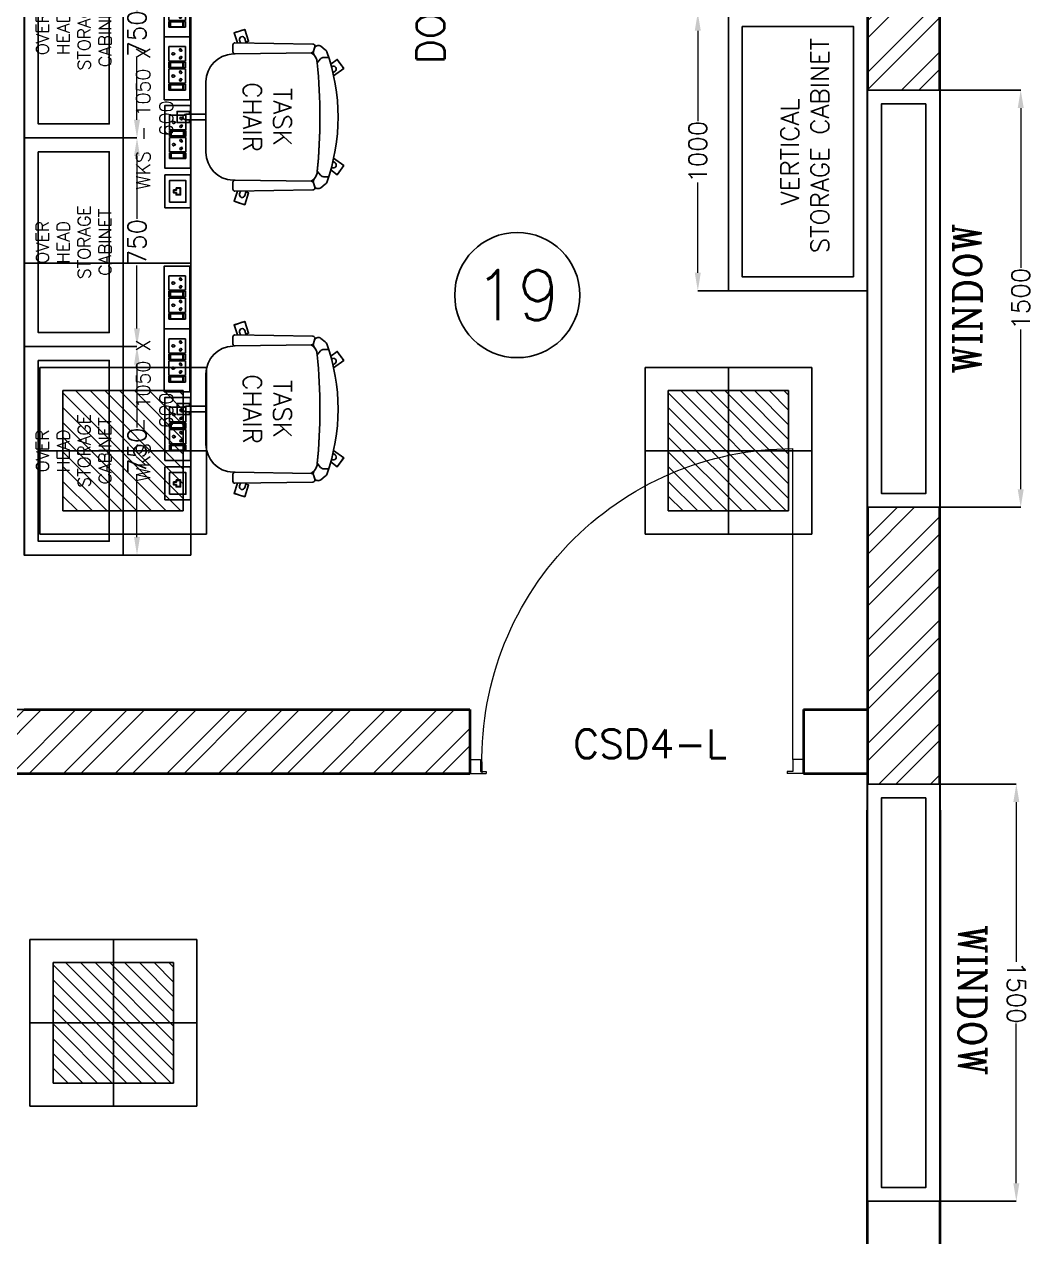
# Model space of a CAD drawing. Extents: x -52083 to 49512, y -145230 to 20224.
# Drawn here: x -27350 to -23734, y -106674 to -102315 of the extents above; entities that cross this region are included whole.
import ezdxf
from ezdxf.enums import TextEntityAlignment as Align

# ---------------------------------------------------------------- set-up
doc = ezdxf.new("R2010")
doc.units = 0
doc.header["$LTSCALE"] = 0.5
doc.header["$MEASUREMENT"] = 0
doc.header["$PDMODE"] = 32
for name, color, linetype, lineweight in [('1200x2100 Door', 5, 'Continuous', 5), ('DIM', 3, 'Continuous', 5), ('ELE-36W LED LIGHT', 210, 'Continuous', 25), ('Hatch-1', 8, 'Continuous', 5), ('Sa-Block Text', 7, 'Continuous', 18), ('wall-1', 7, 'Continuous', 35)]:
    doc.layers.add(name, color=color, linetype=linetype, lineweight=lineweight)
for name, color, linetype in [('ELE 36W LED LIGHT', 6, 'Continuous'), ('Godrej chairs', 22, 'Continuous'), ('Godrej Furniture', 21, 'Continuous'), ('PDF_Text', 5, 'Continuous'), ('SA-6MRP', 1, 'Continuous'), ('SA-6MUP', 223, 'Continuous'), ('SA-FUR', 3, 'Continuous'), ('SA-Lan', 3, 'Continuous')]:
    doc.layers.add(name, color=color, linetype=linetype)
doc.styles.add('RomanS', font='romans.shx')
doc.styles.get("Standard").update_dxf_attribs({"font": 'romans.shx'})
doc.dimstyles.new('Sa-dim', dxfattribs={"dimtxt": 65, "dimasz": 65, "dimexe": 0, "dimexo": 0, "dimtad": 0, "dimdec": 0, "dimdsep": 46, "dimtxsty": 'Standard', "dimcen": 0, "dimclrd": 256, "dimclre": 7, "dimclrt": 1, "dimadec": 0, "dimazin": 0, "dimtfac": 1, "dimtdec": 0, "dimtmove": 0, "dimatfit": 3, "dimfxl": 1, "dimlwd": -1, "dimarcsym": 0})
pattern_1 = [(45, (22946.7, -16431.28), (-92.80777, 92.80777), []), (45, (23008.57, -16431.28), (-92.80777, 92.80777), [])]

# ---------------------------------------------------------------- blocks, each defined once
blk = doc.blocks.new('*U109')
at = {"color": 5}
blk.add_wipeout([(50, 400), (50, 240), (1450, 240), (1450, 400)], dxfattribs=at)
blk.add_wipeout([(0, 450), (0, 190), (1500, 190), (1500, 450)], dxfattribs=at)
for points in [[(0, 450), (0, 190), (1500, 190), (1500, 450)], [(50, 400), (50, 240), (1450, 240), (1450, 400)]]:
    blk.add_lwpolyline(points, close=True, dxfattribs=at)
blk = doc.blocks.new('*D958')
at = {"layer": 'Defpoints', "color": 0}
for p in [(-24317.5, -105046.9), (-23782.1, -105046.9), (-24317.5, -106546.9)]:
    blk.add_point(p, dxfattribs=at)
at = {"layer": 'DIM', "color": 7, "lineweight": -2}
for p, q in [((-24317.5, -105046.9), (-23782.1, -105046.9)), ((-24317.5, -106546.9), (-23782.1, -106546.9))]:
    blk.add_line(p, q, dxfattribs=at)
at = {"layer": 'DIM'}
for p, q in [((-23782.1, -105111.9), (-23782.1, -105686.4)), ((-23782.1, -106481.9), (-23782.1, -105907.4))]:
    blk.add_line(p, q, dxfattribs=at)
for points in [[(-23793, -105111.9), (-23771.3, -105111.9), (-23782.1, -105046.9)], [(-23793, -106481.9), (-23771.3, -106481.9), (-23782.1, -106546.9)]]:
    blk.add_solid(points, dxfattribs=at)
at = {"layer": 'DIM', "color": 1, "insert": (-23782.1, -105796.9), "char_height": 65, "attachment_point": 5, "rotation": 270}
blk.add_mtext('1500', dxfattribs=at)
blk = doc.blocks.new('SD 1200x2100')
at = {"layer": '1200x2100 Door'}
for p, q in [((289771.1, 46661.9), (289771.1, 46711.8)), ((289771.1, 46711.8), (289829.5, 46711.8)), ((289771.1, 46661.9), (289771.1, 46711.8)), ((289809.4, 46661.9), (289809.4, 46705.1)), ((289809.4, 46705.1), (289829.5, 46705.1)), ((289829.5, 46705.1), (289829.5, 46711.8)), ((290971.1, 46711.8), (290912.7, 46711.8)), ((290912.7, 46705.1), (290912.7, 46711.8)), ((290932.8, 46705.1), (290912.7, 46705.1)), ((290932.8, 46661.9), (290932.8, 46705.1)), ((290971.1, 46661.9), (290971.1, 46711.8)), ((289771.1, 46661.9), (289809.4, 46661.9)), ((290971.1, 46661.9), (290932.8, 46661.9)), ((290932.8, 46661.9), (290932.8, 45543.9))]:
    blk.add_line(p, q, dxfattribs=at)
blk.add_arc((290932.8, 46661.9), 1118, 177.4426, 270, dxfattribs=at)
blk = doc.blocks.new('*D962')
at = {"layer": 'Defpoints', "color": 0}
for p in [(-24057.5, -102551.9), (-23766.3, -102551.9), (-24057.5, -104051.9)]:
    blk.add_point(p, dxfattribs=at)
at = {"layer": 'DIM', "color": 7, "lineweight": -2}
for p, q in [((-24057.5, -102551.9), (-23766.3, -102551.9)), ((-24057.5, -104051.9), (-23766.3, -104051.9))]:
    blk.add_line(p, q, dxfattribs=at)
at = {"layer": 'DIM'}
for p, q in [((-23766.3, -102616.9), (-23766.3, -103191.4)), ((-23766.3, -103986.9), (-23766.3, -103412.4))]:
    blk.add_line(p, q, dxfattribs=at)
for points in [[(-23777.1, -102616.9), (-23755.5, -102616.9), (-23766.3, -102551.9)], [(-23777.1, -103986.9), (-23755.5, -103986.9), (-23766.3, -104051.9)]]:
    blk.add_solid(points, dxfattribs=at)
at = {"layer": 'DIM', "color": 1, "insert": (-23766.3, -103301.9), "char_height": 65, "attachment_point": 5, "rotation": 90}
blk.add_mtext('1500', dxfattribs=at)
blk = doc.blocks.new('Taskchair')
at = {"layer": 'Godrej chairs', "color": 7, "ltscale": 10}
for p, q in [((-214.6, 220.3), (-214.6, 220.3)), ((-282.4, -81.2), (-266.1, -76)), ((282.4, -81.2), (266.1, -76)), ((-276.2, -100.3), (-266.5, -97.1)), ((276.2, -100.3), (266.5, -97.1)), ((-10, -293.7), (-10, -221.3)), ((10, -293.7), (10, -221.3))]:
    blk.add_line(p, q, dxfattribs=at)
for points in [[(-190.2, 227.7), (-207.2, 251.2), (-174.8, 274.7), (-148.4, 238.3)], [(148.4, 238.3), (174.8, 274.7), (207.2, 251.2), (190.2, 227.7)], [(164.5, 243.5), (164.5, 243.5)], [(180.7, 231.7), (180.7, 231.7)], [(214.6, 220.3), (214.6, 220.3)], [(214.6, 220.3), (214.6, 220.3)], [(214.6, 220.3), (214.6, 220.3)], [(-241.7, 208.3), (-241.7, 208.3)], [(-234.9, 213.3), (-234.9, 213.3)], [(-195, 179.1), (-195, 179.1)], [(195, 179.1), (195, 179.1)], [(241.7, 208.3), (241.7, 208.3)], [(-218.9, 171.1), (-218.9, 171.1)], [(-218.9, 171.1), (-218.9, 171.1)], [(218.9, 171.1), (218.9, 171.1)], [(218.9, 171.1), (218.9, 171.1)], [(218.9, 171.1), (218.9, 171.1)], [(-266.6, -107.7), (-302.9, -119.5), (-315.3, -81.4), (-272.5, -67.5), (-269.4, -77)], [(269.4, -77), (272.5, -67.5), (315.3, -81.4), (302.9, -119.5), (266.6, -107.7)], [(10, -280), (20, -280), (20, -325), (-20, -325), (-20, -280), (-10, -280)]]:
    blk.add_lwpolyline(points, dxfattribs=at)
for points in [[(-174.5, 274.2, 0.030798), (-206.8, 250.7)], [(206.8, 250.7, 0.030798), (174.5, 274.2)], [(221.5, 169, 0.261227), (235.8, 165.9, 0.000719), (251.5, 171, 0.414214), (254.3, 192), (241.7, 208.3, 0.143437), (234.9, 213.3, 0.174712), (-234.9, 213.3, 0.143437), (-241.7, 208.3), (-254.3, 192, 0.414214), (-251.5, 171, 0.000719), (-235.8, 165.9, 0.261227), (-221.5, 169, -0.182992), (-195, 179.1), (-209.5, 191.6, -0.217315), (-214.6, 202.9), (-214.6, 220.3)], [(-179.9, 230.6), (-180.7, 231.7, -1), (-164.5, 243.5), (-159, 235.9)], [(179.9, 230.6), (180.7, 231.7, 1), (164.5, 243.5), (159, 235.9)], [(214.6, 220.3), (214.6, 220.3), (214.6, 202.9, -0.217315), (209.5, 191.6), (195, 179.1, -0.161268), (218.9, 171.1), (218.9, 171.1)], [(-231.1, 156.3, -0.28884), (-195, 179.1, -0.051282), (195, 179.1, -0.28884), (231.1, 156.3)], [(196.9, 179, 0.051149), (-195, 179.1)], [(227, -116.4), (226.8, -124.1, -0.405093), (126.8, -220.9), (-126.8, -220.9, -0.405093), (-226.8, -124.1), (-227, -116.4)]]:
    blk.add_lwpolyline(points, format="xyb", dxfattribs=at)
for points in [[(-259.3, -124.1), (-234.5, -124.1, 0.423389), (-227, -116.3), (-231.1, 159.2, 0.318217), (-236.4, 166.1), (-252.5, 171.2, 0.507849), (-262.2, 164), (-266.8, -116.6, 0.413746)], [(259.3, -124.1), (234.5, -124.1, -0.423389), (227, -116.3), (231.1, 159.2, -0.318217), (236.4, 166.1), (252.5, 171.2, -0.507849), (262.2, 164), (266.8, -116.6, -0.413746)]]:
    blk.add_lwpolyline(points, format="xyb", close=True, dxfattribs=at)
for centre, radius, start, end in [((0, 0), 325, 194.4719, 201.5281), ((-279.3, -90.7), 10, 108, 288), ((279.3, -90.7), 10, 252, 72), ((0, 0), 325, 338.4719, 345.5281), ((0, -293.7), 10, 180, 0), ((0, 0), 325, 266.4719, 273.5281)]:
    blk.add_arc(centre, radius, start, end, dxfattribs=at)
at = {"layer": 'PDF_Text', "insert": (0, 0), "char_height": 65, "width": 310.353, "attachment_point": 5}
blk.add_mtext('{\\C1;TASK CHAIR}', dxfattribs=at)
blk = doc.blocks.new('A$C3AAB5AD5')
at = {"layer": 'Godrej Furniture', "color": 1, "ltscale": 10}
blk.add_lwpolyline([(0, 535.2), (1050, 535.2), (1050, 1135.2), (0, 1135.2)], close=True, dxfattribs=at)
at = {"layer": 'Godrej Furniture', "color": 7, "rotation": 180}
blk.add_blockref('Taskchair', (525, 260.2), dxfattribs=at)
at = {"color": 7, "lineweight": 0, "ltscale": 500, "insert": (520.1, 665.3), "char_height": 50, "attachment_point": 5}
blk.add_mtext_dynamic_manual_height_columns('WKS - 1050 X 600', width=575.671, gutter_width=1, heights=[0], dxfattribs=at)
blk = doc.blocks.new('*U123')
at = {"color": 30}
for points in [[(-750, -355), (0, -355), (0, 0), (-750, 0)], [(-700, -305), (-50, -305), (-50, -50), (-700, -50)]]:
    blk.add_lwpolyline(points, close=True, dxfattribs=at)
blk = doc.blocks.new('*D1033')
at = {"layer": 'Defpoints', "color": 0}
for p in [(-26994.5, -101973.7), (-26944.5, -101973.7), (-26994.5, -102723.7)]:
    blk.add_point(p, dxfattribs=at)
at = {"layer": 'DIM', "color": 7, "lineweight": -2}
for p, q in [((-26994.5, -101973.7), (-26944.5, -101973.7)), ((-26994.5, -102723.7), (-26944.5, -102723.7))]:
    blk.add_line(p, q, dxfattribs=at)
at = {"layer": 'DIM'}
for p, q in [((-26944.5, -102038.7), (-26944.5, -102264.5)), ((-26944.5, -102658.7), (-26944.5, -102432.9))]:
    blk.add_line(p, q, dxfattribs=at)
for points in [[(-26955.3, -102038.7), (-26933.7, -102038.7), (-26944.5, -101973.7)], [(-26955.3, -102658.7), (-26933.7, -102658.7), (-26944.5, -102723.7)]]:
    blk.add_solid(points, dxfattribs=at)
at = {"layer": 'DIM', "color": 1, "insert": (-26944.5, -102348.7), "char_height": 65, "attachment_point": 5, "rotation": 90}
blk.add_mtext('750', dxfattribs=at)
blk = doc.blocks.new('*D1034')
at = {"layer": 'Defpoints', "color": 0}
for p in [(-26994.5, -102723.7), (-26944.5, -102723.7), (-26994.5, -103473.7)]:
    blk.add_point(p, dxfattribs=at)
at = {"layer": 'DIM', "color": 7, "lineweight": -2}
for p, q in [((-26994.5, -102723.7), (-26944.5, -102723.7)), ((-26994.5, -103473.7), (-26944.5, -103473.7))]:
    blk.add_line(p, q, dxfattribs=at)
at = {"layer": 'DIM'}
for p, q in [((-26944.5, -102788.7), (-26944.5, -103014.5)), ((-26944.5, -103408.7), (-26944.5, -103182.9))]:
    blk.add_line(p, q, dxfattribs=at)
for points in [[(-26955.3, -102788.7), (-26933.7, -102788.7), (-26944.5, -102723.7)], [(-26955.3, -103408.7), (-26933.7, -103408.7), (-26944.5, -103473.7)]]:
    blk.add_solid(points, dxfattribs=at)
at = {"layer": 'DIM', "color": 1, "insert": (-26944.5, -103098.7), "char_height": 65, "attachment_point": 5, "rotation": 90}
blk.add_mtext('750', dxfattribs=at)
blk = doc.blocks.new('*D1035')
at = {"layer": 'Defpoints', "color": 0}
for p in [(-26994.5, -103473.7), (-26944.5, -103473.7), (-26994.5, -104223.7)]:
    blk.add_point(p, dxfattribs=at)
at = {"layer": 'DIM', "color": 7, "lineweight": -2}
for p, q in [((-26994.5, -103473.7), (-26944.5, -103473.7)), ((-26994.5, -104223.7), (-26944.5, -104223.7))]:
    blk.add_line(p, q, dxfattribs=at)
at = {"layer": 'DIM'}
for p, q in [((-26944.5, -103538.7), (-26944.5, -103764.5)), ((-26944.5, -104158.7), (-26944.5, -103932.9))]:
    blk.add_line(p, q, dxfattribs=at)
for points in [[(-26955.3, -103538.7), (-26933.7, -103538.7), (-26944.5, -103473.7)], [(-26955.3, -104158.7), (-26933.7, -104158.7), (-26944.5, -104223.7)]]:
    blk.add_solid(points, dxfattribs=at)
at = {"layer": 'DIM', "color": 1, "insert": (-26944.5, -103848.7), "char_height": 65, "attachment_point": 5, "rotation": 90}
blk.add_mtext('750', dxfattribs=at)
blk = doc.blocks.new('A$C054a1436')
at = {"color": 1}
blk.add_circle((225, 225), 225, dxfattribs=at)
blk.add_attdef('T1', text='', height=180).set_placement((225, 225), align=Align.MIDDLE_CENTER)
blk = doc.blocks.new('*U128')
at = {"color": 30}
for points in [[(-1000, -500), (0, -500), (0, 0), (-1000, 0)], [(-950, -450), (-50, -450), (-50, -50), (-950, -50)]]:
    blk.add_lwpolyline(points, close=True, dxfattribs=at)
blk = doc.blocks.new('*D1224')
at = {"layer": 'Defpoints', "color": 0}
for p in [(-24817.5, -102273.7), (-24927.7, -103273.7), (-24817.5, -103273.7)]:
    blk.add_point(p, dxfattribs=at)
at = {"layer": 'DIM', "color": 7, "lineweight": -2}
for p, q in [((-24817.5, -102273.7), (-24927.7, -102273.7)), ((-24817.5, -103273.7), (-24927.7, -103273.7))]:
    blk.add_line(p, q, dxfattribs=at)
at = {"layer": 'DIM'}
for p, q in [((-24927.7, -102338.7), (-24927.7, -102663.2)), ((-24927.7, -103208.7), (-24927.7, -102884.2))]:
    blk.add_line(p, q, dxfattribs=at)
for points in [[(-24938.5, -102338.7), (-24916.9, -102338.7), (-24927.7, -102273.7)], [(-24938.5, -103208.7), (-24916.9, -103208.7), (-24927.7, -103273.7)]]:
    blk.add_solid(points, dxfattribs=at)
at = {"layer": 'DIM', "color": 1, "insert": (-24927.7, -102773.7), "char_height": 65, "attachment_point": 5, "rotation": 90}
blk.add_mtext('1000', dxfattribs=at)
blk = doc.blocks.new('*U133')
at = {"ltscale": 300}
for p, q in [((-78.1, 29.8), (-78.1, -29.8)), ((-78.1, 29.8), (-78.1, -29.8)), ((-57.3, 29.8), (-78.1, 29.8)), ((-78.1, 29.8), (-57.3, 29.8)), ((-76.3, 23.3), (-76.3, -23.3)), ((-59.1, 23.3), (-76.3, 23.3)), ((-59.1, -23.3), (-59.1, 23.3)), ((-57.3, -29.8), (-57.3, 29.8)), ((-53.9, 29.8), (-1.7, 29.8)), ((-53.9, -29.8), (-53.9, 29.8)), ((-1.7, 29.8), (-1.7, -29.8)), ((1.7, 29.8), (1.7, -29.8)), ((1.7, 29.8), (1.7, -29.8)), ((22.5, 29.8), (1.7, 29.8)), ((1.7, 29.8), (22.5, 29.8)), ((3.5, 23.3), (3.5, -23.3)), ((20.7, 23.3), (3.5, 23.3)), ((20.7, -23.3), (20.7, 23.3)), ((22.5, -29.8), (22.5, 29.8)), ((25.9, -29.8), (25.9, 29.8)), ((25.9, 29.8), (78.1, 29.8)), ((78.1, 29.8), (78.1, -29.8)), ((-78.1, -29.8), (-57.3, -29.8)), ((-76.3, -21.2), (-59.1, -21.2)), ((-76.3, -23.3), (-59.1, -23.3)), ((-1.7, -29.8), (-53.9, -29.8)), ((1.7, -29.8), (22.5, -29.8)), ((3.5, -21.2), (20.7, -21.2)), ((3.5, -23.3), (20.7, -23.3)), ((78.1, -29.8), (25.9, -29.8))]:
    blk.add_line(p, q, dxfattribs=at)
blk.add_lwpolyline([(-113, -46), (113, -46), (113, 46), (-113, 46)], close=True, dxfattribs=at)
for centre, radius, start, end in [((-27.8, 14.7), 4.06, 307.1584, 232.8416), ((-27.8, 10.6), 2.59, 161.4031, 18.5969), ((52, 14.7), 4.06, 307.1584, 232.8416), ((52, 10.6), 2.59, 161.4031, 18.5969), ((-42.7, -11.6), 3.5, 5.2689, 272.51), ((-39.9, -14), 2.82, 202.6838, 75.0951), ((-15.7, -14), 2.82, 104.9049, 337.3162), ((-12.9, -11.6), 3.5, 267.49, 174.7311), ((37.1, -11.6), 3.5, 5.2689, 272.51), ((39.9, -14), 2.82, 202.6838, 75.0951), ((64.1, -14), 2.82, 104.9049, 337.3162), ((66.9, -11.6), 3.5, 267.49, 174.7311)]:
    blk.add_arc(centre, radius, start, end, dxfattribs=at)
at = {"layer": 'Sa-Block Text', "flags": 1}
for tag, p in [('PROJECTNAME', (102.4, 776)), ('FLOOR', (102.4, 686.5)), ('LABNAME', (102.4, 577)), ('ITEMNO:', (102.4, 479.7))]:
    blk.add_attdef(tag, text='', height=65, dxfattribs=at).set_placement(p, align=Align.MIDDLE_CENTER)
at = {"layer": 'Sa-Block Text'}
blk.add_attdef('CATALOGUE', text='', height=65, dxfattribs=at).set_placement((102.4, 360.5), align=Align.MIDDLE_CENTER)
blk = doc.blocks.new('*U130')
for p, q in [((-78.1, 29.8), (-78.1, -29.8)), ((-78.1, 29.8), (-78.1, -29.8)), ((-57.3, 29.8), (-78.1, 29.8)), ((-78.1, 29.8), (-57.3, 29.8)), ((-76.3, 23.3), (-76.3, -23.3)), ((-59.1, 23.3), (-76.3, 23.3)), ((-59.1, -23.3), (-59.1, 23.3)), ((-57.3, -29.8), (-57.3, 29.8)), ((-53.9, 29.8), (-1.7, 29.8)), ((-53.9, -29.8), (-53.9, 29.8)), ((-1.7, 29.8), (-1.7, -29.8)), ((1.7, 29.8), (1.7, -29.8)), ((1.7, 29.8), (1.7, -29.8)), ((22.5, 29.8), (1.7, 29.8)), ((1.7, 29.8), (22.5, 29.8)), ((3.5, 23.3), (3.5, -23.3)), ((20.7, 23.3), (3.5, 23.3)), ((20.7, -23.3), (20.7, 23.3)), ((22.5, -29.8), (22.5, 29.8)), ((25.9, -29.8), (25.9, 29.8)), ((25.9, 29.8), (78.1, 29.8)), ((78.1, 29.8), (78.1, -29.8)), ((-78.1, -29.8), (-57.3, -29.8)), ((-76.3, -21.2), (-59.1, -21.2)), ((-76.3, -23.3), (-59.1, -23.3)), ((-1.7, -29.8), (-53.9, -29.8)), ((1.7, -29.8), (22.5, -29.8)), ((3.5, -21.2), (20.7, -21.2)), ((3.5, -23.3), (20.7, -23.3)), ((78.1, -29.8), (25.9, -29.8))]:
    blk.add_line(p, q)
blk.add_lwpolyline([(-113, -46), (113, -46), (113, 46), (-113, 46)], close=True)
for centre, radius, start, end in [((-27.8, 14.7), 4.06, 307.1584, 232.8416), ((-27.8, 10.6), 2.59, 161.4031, 18.5969), ((52, 14.7), 4.06, 307.1584, 232.8416), ((52, 10.6), 2.59, 161.4031, 18.5969), ((-42.7, -11.6), 3.5, 5.2689, 272.51), ((-39.9, -14), 2.82, 202.6838, 75.0951), ((-15.7, -14), 2.82, 104.9049, 337.3162), ((-12.9, -11.6), 3.5, 267.49, 174.7311), ((37.1, -11.6), 3.5, 5.2689, 272.51), ((39.9, -14), 2.82, 202.6838, 75.0951), ((64.1, -14), 2.82, 104.9049, 337.3162), ((66.9, -11.6), 3.5, 267.49, 174.7311)]:
    blk.add_arc(centre, radius, start, end)
at = {"layer": 'Sa-Block Text', "flags": 1}
for tag, p in [('PROJECTNAME', (14.8, 619.1)), ('FLOOR', (14.8, 529.6)), ('LABNAME', (14.8, 420.1)), ('ITEMNO:', (14.8, 322.8))]:
    blk.add_attdef(tag, text='', height=65, dxfattribs=at).set_placement(p, align=Align.MIDDLE_CENTER)
at = {"layer": 'Sa-Block Text'}
blk.add_attdef('CATALOGUE', text='', height=65, dxfattribs=at).set_placement((14.8, 173.9), align=Align.MIDDLE_CENTER)
blk = doc.blocks.new('*U132')
for points in [[(-59.4, 46), (59.4, 46), (59.4, -46), (-59.4, -46)], [(-39.1, 29.8), (39.1, 29.8), (39.1, -29.8), (-39.1, -29.8)], [(12.4, 5.6), (5.4, 5.6), (5.4, 14.6), (-5.4, 14.6), (-5.4, 5.6), (-12.4, 5.6), (-12.4, -10.5), (12.4, -10.5)], [(11.1, 4.3), (4.1, 4.3), (4.1, 13.4), (-4.1, 13.4), (-4.1, 4.3), (-11.1, 4.3), (-11.1, -9.2), (11.1, -9.2)]]:
    blk.add_lwpolyline(points, close=True)
at = {"layer": 'Sa-Block Text', "flags": 1}
for tag, p in [('PROJECTNAME', (15.2, 670.6)), ('FLOOR', (15.2, 581.1)), ('LABNAME', (15.2, 471.6)), ('ITEMNO:', (15.2, 374.3))]:
    blk.add_attdef(tag, text='', height=65, dxfattribs=at).set_placement(p, align=Align.MIDDLE_CENTER)
at = {"layer": 'Sa-Block Text'}
blk.add_attdef('CATALOGUE', text='', height=65, dxfattribs=at).set_placement((15.2, 223), align=Align.MIDDLE_CENTER)
blk = doc.blocks.new('light300x600')
at = {"layer": 'ELE-36W LED LIGHT', "lineweight": 25}
for p, q in [((918214.7, -78407.4), (918214.7, -79007.4)), ((918814.7, -78407.4), (918214.7, -78407.4)), ((918514.7, -78407.4), (918514.7, -79007.4)), ((918814.7, -79007.4), (918814.7, -78407.4)), ((918298.3, -78491.3), (918298.6, -78491)), ((918298.3, -78544.3), (918351.6, -78491)), ((918298.3, -78597.3), (918404.7, -78491)), ((918298.3, -78650.4), (918457.7, -78491)), ((918298.3, -78703.4), (918510.7, -78491)), ((918298.3, -78756.4), (918563.8, -78491)), ((918298.3, -78809.5), (918616.8, -78491)), ((918298.3, -78862.5), (918669.8, -78491)), ((918298.3, -78915.5), (918722.9, -78491)), ((918298.3, -78491), (918298.3, -78923.7)), ((918731.1, -78491), (918298.3, -78491)), ((918731.1, -78923.7), (918731.1, -78491)), ((918343.2, -78923.7), (918731.1, -78535.8)), ((918396.2, -78923.7), (918731.1, -78588.8)), ((918449.2, -78923.7), (918731.1, -78641.9)), ((918214.7, -78707.4), (918814.7, -78707.4)), ((918502.3, -78923.7), (918731.1, -78694.9)), ((918555.3, -78923.7), (918731.1, -78747.9)), ((918608.3, -78923.7), (918731.1, -78801)), ((918661.3, -78923.7), (918731.1, -78854)), ((918298.3, -78923.7), (918731.1, -78923.7)), ((918714.4, -78923.7), (918731.1, -78907)), ((918214.7, -79007.4), (918814.7, -79007.4))]:
    blk.add_line(p, q, dxfattribs=at)
blk = doc.blocks.new('BARE')
at = {"layer": 'Hatch-1'}
h = blk.add_hatch(dxfattribs=at)
h.set_pattern_fill('ANSI32,_O', color=256, scale=350)
h.set_pattern_definition(pattern_1)
h.paths.add_polyline_path([(-10028.5, -7952.6), (-8195.5, -7952.6), (-8195.5, -7722.6), (-10028.5, -7722.6)])
for p, q in [((-6765.5, -1917.6), (-6765.5, -8084.2)), ((-6765.5, -7671.6), (-6765.5, -7931.6)), ((-6765.5, -8084.2), (-6505.5, -8084.2)), ((-6765.5, -8084.2), (-6505.5, -8084.2))]:
    blk.add_line(p, q)
for points in [[(-10028.5, -7722.6), (-8195.5, -7722.6), (-8195.5, -7952.6), (-10028.5, -7952.6)], [(-10028.5, -7722.6), (-8195.5, -7722.6), (-8195.5, -7952.6), (-10028.5, -7952.6)], [(-10028.5, -7952.6), (-8195.5, -7952.6), (-8195.5, -7722.6), (-10028.5, -7722.6)], [(-6995.5, -7722.6), (-6765.5, -7722.6), (-6765.5, -7952.6), (-6995.5, -7952.6)], [(-6995.5, -7722.6), (-6765.5, -7722.6), (-6765.5, -7952.6), (-6995.5, -7952.6)]]:
    blk.add_lwpolyline(points, close=True, dxfattribs=at)
at = {"layer": 'wall-1'}
for p, q in [((-9798.5, -7722.6), (-8195.5, -7722.6)), ((-8195.5, -7722.6), (-8195.5, -7952.6)), ((-6995.5, -7722.6), (-6765.5, -7722.6)), ((-6995.5, -7722.6), (-6995.5, -7952.6)), ((-10028.5, -7952.6), (-8195.5, -7952.6)), ((-6995.5, -7952.6), (-6765.5, -7952.6))]:
    blk.add_line(p, q, dxfattribs=at)
at = {"layer": 'wall-1', "color": 7}
blk.add_lwpolyline([(-6765.5, -8084.2), (-6505.5, -8084.2), (-6505.5, -1917.6), (-6765.5, -1917.6)], close=True, dxfattribs=at)
blk.add_lwpolyline([(-6765.5, -14510.6), (-6765.5, -8084.2), (-6505.5, -8084.2), (-6505.5, -14008.6)], dxfattribs=at)
at = {"rotation": 270}
for p in [(-9442.5, -5667.6), (-9442.5, -6417.6), (-9442.5, -7167.6)]:
    blk.add_blockref('*U123', p, dxfattribs=at)
at = {"color": 7, "lineweight": 0, "ltscale": 500, "rotation": 90}
for p in [(-8663.4, -6117.6), (-8663.4, -7167.6)]:
    blk.add_blockref('A$C3AAB5AD5', p, dxfattribs=at)
ref = blk.add_blockref('A$C054a1436', (-8249.9, -6457.7))
ref.add_attrib('T1', '19', dxfattribs={"color": 1, "height": 180}).set_placement((-8024.9, -6232.7), align=Align.MIDDLE_CENTER)
at = {"layer": '1200x2100 Door', "xscale": -1, "rotation": 180}
blk.add_blockref('SD 1200x2100', (-297966.6, 38759.2), dxfattribs=at)
at = {"layer": 'SA-6MRP', "color": 7, "rotation": 90}
for p in [(-9248.3, -5417.5), (-9246.2, -5663.9), (-9248.3, -6467.5), (-9246.2, -6713.9)]:
    blk.add_blockref('*U133', p, dxfattribs=at)
at = {"layer": 'SA-6MUP', "color": 7, "rotation": 90}
for p in [(-9248.3, -5191.5), (-9248.3, -6241.5)]:
    blk.add_blockref('*U130', p, dxfattribs=at)
at = {"layer": 'SA-Lan', "color": 7, "rotation": 90}
for p in [(-9246.2, -5859.9), (-9246.2, -6909.9)]:
    blk.add_blockref('*U132', p, dxfattribs=at)
at = {"attachment_point": 5, "rotation": 90}
for s, insert, char_height, width in [('OVER HEAD STORAGE \\PCABINET', (-9620, -5292.6), 45, 367.387), ('VERTICAL\\P STORAGE CABINET', (-6990.5, -5717.6), 65, 949.746), ('OVER HEAD STORAGE \\PCABINET', (-9620, -6042.6), 45, 367.387), ('OVER HEAD STORAGE \\PCABINET', (-9620, -6792.6), 45, 367.387)]:
    blk.add_mtext(s, dxfattribs=dict(at, insert=insert, char_height=char_height, width=width))
at = {"layer": '1200x2100 Door', "color": 0, "style": 'RomanS'}
blk.add_text('CSD4-L', height=103.23, dxfattribs=at).set_placement((-7823.5, -7897.7))
at = {"layer": 'PDF_Text', "insert": (-8253.6, -4634.6), "char_height": 100, "width": 2680.779, "attachment_point": 5, "rotation": 90, "style": 'RomanS'}
blk.add_mtext('DOCUMENTATION ROOM \\P{\\C0;5805 X 3030}', dxfattribs=at)
at = {"layer": 'PDF_Text', "char_height": 100, "attachment_point": 2, "style": 'RomanS'}
for insert, rotation in [((-6455.5, -6245.7), 90), ((-6339, -8767.8), 270)]:
    blk.add_mtext('{\\Fromanc|c0;WINDOW}', dxfattribs=dict(at, insert=insert, rotation=rotation))
at = {"layer": 'SA-FUR', "color": 7}
for p in [(-11828.1, -20212.7), (-10178.1, -20212.7), (-8528.1, -20212.7), (-12428.4, -24228.4), (-10778.4, -24228.4), (-9128.4, -24228.4)]:
    blk.add_attdef('LS##90', text='', height=65, dxfattribs=at).set_placement(p, align=Align.CENTER)
at = {"layer": 'DIM', "color": 7}
for base, p1, p2, picture, middle in [((-9392.5, -4917.6), (-9442.5, -5667.6), (-9442.5, -4917.6), '*D1033', (-9392.5, -5292.6)), ((-9392.5, -5667.6), (-9442.5, -6417.6), (-9442.5, -5667.6), '*D1034', (-9392.5, -6042.6)), ((-9392.5, -6417.6), (-9442.5, -7167.6), (-9442.5, -6417.6), '*D1035', (-9392.5, -6792.6))]:
    dim = blk.add_linear_dim(base=base, p1=p1, p2=p2, angle=90, dimstyle='Sa-dim', override={"dimtmove": 0}, dxfattribs=at)
    dim.commit()
    dim.dimension.update_dxf_attribs({"geometry": picture, "text_midpoint": middle, "dimtype": 128, "insert": (17552, 97056.2)})
at = {"layer": 'DIM'}
dim = blk.add_linear_dim(base=(-7375.7, -6217.6), p1=(-7265.5, -5217.6), p2=(-7265.5, -6217.6), angle=90, dimstyle='Sa-dim', dxfattribs=at)
dim.commit()
dim.dimension.update_dxf_attribs({"geometry": '*D1224', "text_midpoint": (-7375.7, -5717.6), "insert": (17552, 97056.2)})
at = {"rotation": 270}
for p in [(-6955.5, -5495.7), (-6955.5, -7990.8)]:
    blk.add_blockref('*U109', p, dxfattribs=at)
at = {"layer": 'Hatch-1'}
h = blk.add_hatch(dxfattribs=at)
h.set_pattern_fill('ANSI32,_O', color=256, scale=350)
h.set_pattern_definition(pattern_1)
h.paths.add_polyline_path([(-6765.5, -4240.3), (-6505.5, -4240.3), (-6505.5, -5495.7), (-6765.5, -5495.7)])
h = blk.add_hatch(dxfattribs=at)
h.set_pattern_fill('ANSI32,_O', color=256, scale=350)
h.set_pattern_definition(pattern_1)
h.paths.add_polyline_path([(-6765.5, -7990.8), (-6505.5, -7990.8), (-6505.5, -6995.7), (-6765.5, -6995.7)])
for points in [[(-6765.5, -4240.3), (-6505.5, -4240.3), (-6505.5, -5495.7), (-6765.5, -5495.7)], [(-6765.5, -7990.8), (-6505.5, -7990.8), (-6505.5, -6995.7), (-6765.5, -6995.7)]]:
    blk.add_lwpolyline(points, close=True, dxfattribs=at)
at = {"rotation": 90}
blk.add_blockref('*U128', (-7265.5, -5217.6), dxfattribs=at)
at = {"layer": 'DIM', "color": 7}
dim = blk.add_linear_dim(base=(-6214.3, -5495.7), p1=(-6505.5, -6995.7), p2=(-6505.5, -5495.7), angle=90, dimstyle='Sa-dim', dxfattribs=at)
dim.commit()
dim.dimension.update_dxf_attribs({"geometry": '*D962', "text_midpoint": (-6214.3, -6245.7), "insert": (17552, 97056.2)})
dim = blk.add_linear_dim(base=(-6230.2, -7990.8), p1=(-6765.5, -9490.8), p2=(-6765.5, -7990.8), angle=90, dimstyle='Sa-dim', dxfattribs=at)
dim.commit()
dim.dimension.update_dxf_attribs({"geometry": '*D958', "text_midpoint": (-6230.2, -8740.8), "text_rotation": 270, "insert": (17552, 97056.2)})

msp = doc.modelspace()

# ---------------------------------------------------------------- block references
at = {"color": 240}
msp.add_blockref('BARE', (-17552, -97056.2, 2637.8), dxfattribs=at)

# ---------------------------------------------------------------- next in the draw order: block references
at = {"layer": 'ELE 36W LED LIGHT', "rotation": 90}
for p in [(-105701.9, -1022363.4, 2637.8), (-103524.9, -1022363.4, 2637.8), (-105736.9, -1024420, 2637.8)]:
    msp.add_blockref('light300x600', p, dxfattribs=at)

doc.saveas('drawing.dxf')
